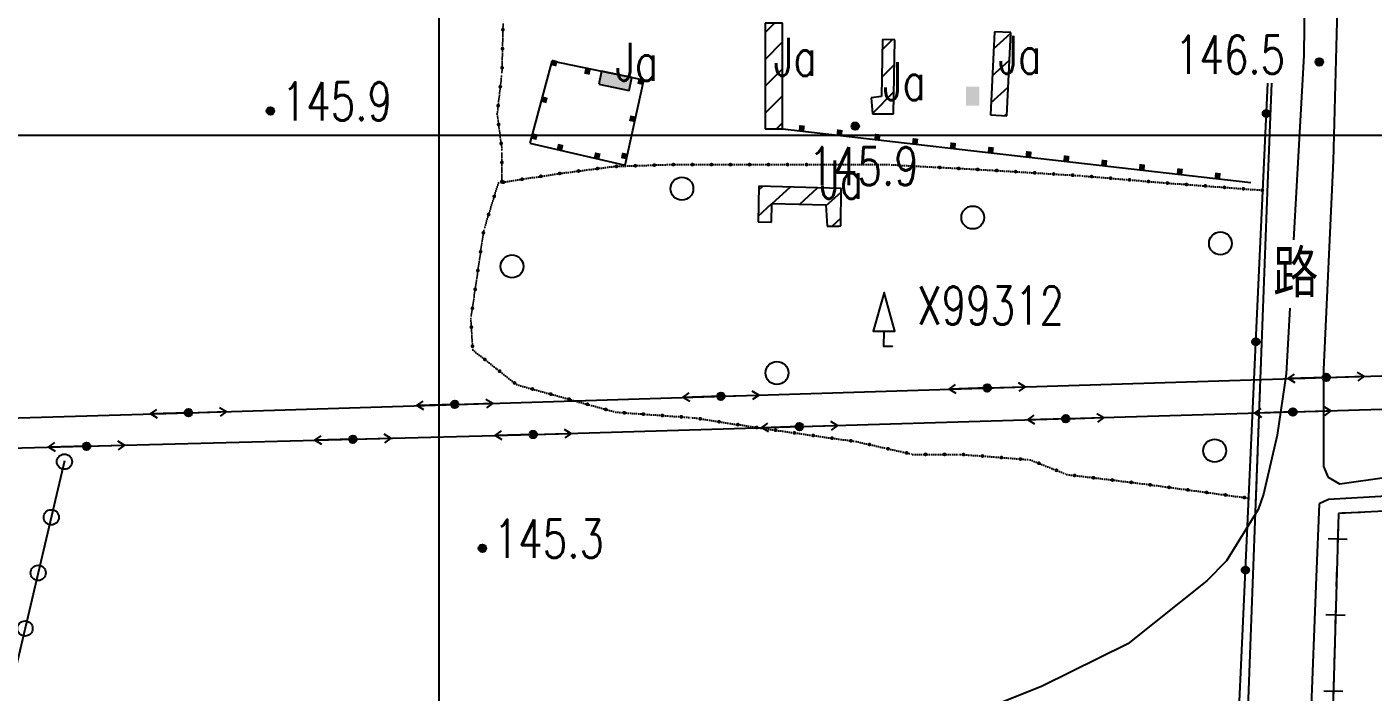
# Model space of a CAD drawing. Extents: x 408766 to 414302, y 5156573 to 5161925.
# Drawn here: x 412783 to 413491, y 5160708 to 5161057 of the extents above; entities that cross this region are included whole.
import ezdxf

# ---------------------------------------------------------------- set-up
doc = ezdxf.new("R2010")
doc.units = 0
doc.header["$LTSCALE"] = 1000
for name, pattern in [('0001', [0.5, 0.5, 0]), ('0004', [0.5, 0.5, 0]), ('5130', [1, 1, 0]), ('5310', [1, 1, 0]), ('5320', [0.0018, 0.0013, -0.0005]), ('5400', [1, 1, 0]), ('5500', [1, 1, 0]), ('8111', [1, 1, 0]), ('9100', [0.001, 0, -0.001]), ('9315', [1, 1, 0]), ('9995', [0.001, 0, -0.001])]:
    doc.linetypes.add(name, pattern=pattern)
doc.layers.get('0').update_dxf_attribs({"linetype": 'CONTINUOUS'})
for name, color, linetype in [('0001', 1, 'CONTINUOUS'), ('0001ADD', 1, 'CONTINUOUS'), ('0001BAK', 1, 'CONTINUOUS'), ('0002', 2, 'CONTINUOUS'), ('0002ADD', 2, 'CONTINUOUS'), ('0005ADD', 5, 'CONTINUOUS'), ('0005BAK', 5, 'CONTINUOUS'), ('0006', 6, 'CONTINUOUS'), ('0007', 7, 'CONTINUOUS'), ('0009', 9, 'CONTINUOUS'), ('0010', 10, 'CONTINUOUS'), ('0010ADD', 10, 'CONTINUOUS'), ('0011ADD', 11, 'CONTINUOUS'), ('0011BAK', 11, 'CONTINUOUS'), ('0012', 12, 'CONTINUOUS'), ('0013', 13, 'CONTINUOUS'), ('0015', 15, 'CONTINUOUS'), ('0017', 85, 'CONTINUOUS')]:
    doc.layers.add(name, color=color, linetype=linetype)
doc.styles.add('CADSLDXJ', font='romanc', dxfattribs={"bigfont": 'cadsldxj'})
doc.styles.add('SIMPLEX', font='simplex.shx', dxfattribs={"width": 0.75, "height": 20})
doc.styles.add('XDX', font='simplex.shx', dxfattribs={"height": 20, "bigfont": 'xdx.shx'})
pattern_1 = [(45, (0, 0), (-7.071067812, 7.071067812), [])]

# ---------------------------------------------------------------- blocks, each defined once
blk = doc.blocks.new('8140')
for radius in [0.0002, 0.000141, 0.0000832, 0.0000301]:
    blk.add_circle((0, 0), radius)
at = {"flags": 1}
blk.add_attdef('8140', (0, 0), '', height=0.0000001, dxfattribs=at)
blk = doc.blocks.new('9315')
blk.add_circle((0, 0), 0.0004)
at = {"flags": 1}
blk.add_attdef('9315', (0, 0), '', height=0.00000001, dxfattribs=at)
blk = doc.blocks.new('5131')
for points in [[(-0.001638, -0.000233), (-0.002, 0), (-0.001658, 0.000229)], [(0, 0), (-0.002, 0)]]:
    blk.add_lwpolyline(points)
at = {"flags": 1}
blk.add_attdef('5131', (0, 0), '', height=0.0000000001, dxfattribs=at)
blk = doc.blocks.new('5130')
blk.add_hatch(color=256).paths.add_polyline_path([(0.0002, 0, 1), (-0.0002, 0, 1)])
for points in [[(0, 0), (0.002, 0)], [(0.001638, 0.000233), (0.002, 0), (0.001658, -0.000229)]]:
    blk.add_lwpolyline(points)
blk.add_circle((0, 0), 0.0002)
at = {"flags": 1}
blk.add_attdef('5130', (0, 0), '', height=0.000001, dxfattribs=at)
blk = doc.blocks.new('9310')
blk.add_circle((0, 0), 0.0006)
blk = doc.blocks.new('9312')
blk.add_lwpolyline([(0.000455, 0), (0.000455, 0), (0, 0), (0.000003, 0.000802), (0.000566, 0.000802), (0.000007, 0.002829), (-0.000559, 0.000802), (0.000003, 0.000802)])
blk = doc.blocks.new('2111')
h = blk.add_hatch(color=256)
h.paths.add_polyline_path([(0.0005, 0.00035), (-0.0005, 0.00035), (-0.0005, -0.00035), (0.0005, -0.00035)])
h.paths.add_polyline_path([(0, 0), (0, 0), (0, 0), (0, 0)], flags=24)
blk.add_line((0.0005, -0.00035), (0.0005, -0.00035))
at = {"style": 'CADSLDXJ', "flags": 1}
blk.add_attdef('2111', (0, 0), '', height=0.00000001, dxfattribs=at)
blk = doc.blocks.new('9100')
blk.add_hatch(color=256).paths.add_polyline_path([(0.0001, 0, 1), (-0.0001, 0, 1)])

msp = doc.modelspace()

# ---------------------------------------------------------------- hatches: boundary and pattern name
at = {"layer": '0001ADD', "linetype": '0001'}
h = msp.add_hatch(dxfattribs=at)
h.set_pattern_fill('U', color=256, scale=10, angle=45, style=0, pattern_type=0)
h.set_pattern_definition(pattern_1)
h.paths.add_polyline_path([(413171.3, 5161003.29), (413180.47, 5161003.29), (413180.47, 5161058.81), (413171.3, 5161058.81)])
h = msp.add_hatch(dxfattribs=at)
h.set_pattern_fill('U', color=256, scale=10, angle=42.26065, style=0, pattern_type=0)
h.set_pattern_definition([(42.26065314, (-246184.82, 25649.926), (-6.725044263, 7.400931), [])])
h.paths.add_polyline_path([(413289.73, 5161010.61), (413298.32, 5161010.2), (413300.41, 5161053.85), (413291.82, 5161054.26)])
h = msp.add_hatch(dxfattribs=at)
h.set_pattern_fill('U', color=256, scale=10, angle=45, style=0, pattern_type=0)
h.set_pattern_definition(pattern_1)
h.paths.add_polyline_path([(413227.82, 5161011.11), (413238.84, 5161011.11), (413239.52, 5161050.01), (413232.99, 5161050.23), (413232.54, 5161020.33), (413227.14, 5161019.66)])
msp.add_hatch(color=256, dxfattribs=at).paths.add_polyline_path([(413083.96, 5161026.73), (413099.86, 5161023.46), (413101.27, 5161030.31), (413085.37, 5161033.58)])
h = msp.add_hatch(dxfattribs=at)
h.set_pattern_fill('U', color=256, scale=10, angle=42.27691, style=0, pattern_type=0)
h.set_pattern_definition([(42.27691356, (0, 0), (-6.72714436, 7.399022149), [])])
h.paths.add_polyline_path([(413167.64, 5160954.55), (413174.6, 5160954.22), (413174.93, 5160964.14), (413203.23, 5160963.48), (413203.9, 5160952.24), (413210.02, 5160952.24), (413211.18, 5160952.4), (413211.35, 5160971.91), (413167.98, 5160973.23)])
at = {"layer": '0005ADD', "linetype": '5310'}
h = msp.add_hatch(color=256, dxfattribs=at)
edge = h.paths.add_edge_path()
edge.add_arc((413434.73, 5161011.35), 1.9, 0, 360)
h = msp.add_hatch(color=256, dxfattribs=at)
edge = h.paths.add_edge_path()
edge.add_arc((413429.22, 5160891.48), 1.9, 0, 360)
h = msp.add_hatch(color=256, dxfattribs=at)
edge = h.paths.add_edge_path()
edge.add_arc((413423.76, 5160771.6), 1.9, 0, 360)

# ---------------------------------------------------------------- linework, layer by layer
at = {"layer": '0001', "linetype": '0001'}
for points in [[(413171.3, 5161003.29), (413180.47, 5161003.29), (413180.47, 5161058.81), (413171.3, 5161058.81)], [(413289.73, 5161010.61), (413298.32, 5161010.2), (413300.41, 5161053.85), (413291.82, 5161054.26)], [(413227.82, 5161011.11), (413238.84, 5161011.11), (413239.52, 5161050.01), (413232.99, 5161050.23), (413232.54, 5161020.33), (413227.14, 5161019.66)], [(413083.96, 5161026.73), (413099.86, 5161023.46), (413101.27, 5161030.31), (413085.37, 5161033.58)], [(413167.64, 5160954.55), (413174.6, 5160954.22), (413174.93, 5160964.14), (413203.23, 5160963.48), (413203.9, 5160952.24), (413210.02, 5160952.24), (413211.18, 5160952.4), (413211.35, 5160971.91), (413167.98, 5160973.23)]]:
    msp.add_lwpolyline(points, close=True, dxfattribs=at)
at = {"layer": '0001BAK', "linetype": '9995'}
msp.add_lwpolyline([(413433.14, 5160971.03), (413382.04, 5160974.88), (413336.73, 5160978.73), (413289.49, 5160981.62), (413236.47, 5160984.51), (413181.52, 5160984.51), (413119.82, 5160984.51), (413091.86, 5160983.55), (413061.97, 5160979.7), (413031.12, 5160974.88), (413023.41, 5160949.85), (413016.66, 5160903.63), (413017.63, 5160887.26), (413040.77, 5160868.96), (413092.82, 5160854.52), (413133.31, 5160851.63), (413170.91, 5160845.85), (413219.12, 5160839.11), (413249, 5160832.37), (413274.07, 5160832.37), (413310.7, 5160829.48), (413329.98, 5160821.78), (413369.51, 5160816.97), (413426.39, 5160809.26)], dxfattribs=at)
at = {"layer": '0002', "linetype": '5130'}
for points in [[(412246.56, 5160963.14), (412254.9, 5160822), (413049.44, 5160842.79), (413448.68, 5160854.62), (413764.66, 5160864.09)], [(412262.28, 5160964.92), (412271.53, 5160836.44), (412868.25, 5160854.21), (413466.22, 5160872.77), (413764.91, 5160881.73)]]:
    msp.add_lwpolyline(points, dxfattribs=at)
at = {"layer": '0005ADD', "linetype": '5310'}
msp.add_lwpolyline([(413403.48, 5160321.07), (413403.5, 5160321.52), (413411.21, 5160490.72), (413422.01, 5160733.15), (413429.72, 5160902.49), (413435.46, 5161027.25)], dxfattribs=at)
at = {"layer": '0005ADD', "linetype": '5500'}
for points in [[(413484.33, 5160801.9), (413474.35, 5160801.4)], [(413472.39, 5160793.03), (413472.11, 5160783.04)], [(413467.25, 5160788.18), (413477.25, 5160787.89)], [(413471.82, 5160773.04), (413471.54, 5160763.05)], [(413466.11, 5160748.19), (413476.11, 5160747.91)], [(413471.25, 5160753.05), (413470.97, 5160743.05)], [(413470.68, 5160733.06), (413470.4, 5160723.06)], [(413470.11, 5160713.07), (413469.82, 5160703.07)], [(413464.97, 5160708.21), (413474.97, 5160707.93)]]:
    msp.add_lwpolyline(points, dxfattribs=at)
at = {"layer": '0005ADD', "linetype": '5310'}
for centre in [(413434.73, 5161011.35), (413429.22, 5160891.48), (413423.76, 5160771.6)]:
    msp.add_circle(centre, 1.9, dxfattribs=at)
at = {"layer": '0005BAK', "linetype": '9315'}
msp.add_lwpolyline([(412803.16, 5160829), (412768.12, 5160680.78), (412737.08, 5160564.81), (412716.47, 5160477.32), (412687.62, 5160357.93)], dxfattribs=at)
at = {"layer": '0005BAK', "linetype": '5500'}
msp.add_lwpolyline([(413763.98, 5160816.06), (413472.63, 5160801.31), (413465.65, 5160556.82), (413458.24, 5160407.82), (413455.16, 5160333.39), (413669.35, 5160324.14)], dxfattribs=at)
at = {"layer": '0006', "linetype": '0004'}
for points in [[(413764.3, 5160838.79), (413644.25, 5160828.62), (413498.07, 5160820.13), (413473.43, 5160816.73), (413467.48, 5160820.13), (413464.93, 5160826.07), (413464.93, 5160877), (413470.03, 5160986.5), (413476.64, 5161227.46), (413485.14, 5161433.47), (413486.71, 5161473.44)], [(413409.29, 5160321.07), (413418.15, 5160528.71), (413425.11, 5160694.51), (413435.49, 5160974.64), (413437.71, 5161027.25)], [(413764.15, 5160828.56), (413622.52, 5160817.89), (413467.46, 5160808.61), (413462.46, 5160806.47), (413461.03, 5160767.93), (413450.86, 5160513.9), (413445.09, 5160332.66), (413447.23, 5160329.09), (413500.83, 5160327.67), (413665.9, 5160321.24), (413693.42, 5160321.96), (413715.57, 5160322.67), (413738.44, 5160321.96), (413744.15, 5160322.67), (413749.87, 5160324.81), (413753.13, 5160328.97)]]:
    msp.add_lwpolyline(points, dxfattribs=at)
at = {"layer": '0007', "linetype": '8111'}
for points in [[(413457.35, 5161100.44), (413454.8, 5161076.1), (413454.46, 5161041.85), (413449.12, 5160945.08)], [(413447.14, 5160909.08), (413445.24, 5160874.61), (413440.51, 5160842.39), (413433.29, 5160811.5), (413430.52, 5160803.33), (413413.9, 5160776.51), (413403.45, 5160766.02), (413361.91, 5160732.93), (413316.88, 5160710.72), (413281.59, 5160696.48)]]:
    msp.add_lwpolyline(points, dxfattribs=at)
at = {"layer": '0009', "linetype": '9995'}
msp.add_lwpolyline([(413429.35, 5160808.86), (413435.35, 5160970.86)], dxfattribs=at)
at = {"layer": '0010', "linetype": '5400'}
for points in [[(413107.64, 5161028.9), (413059.18, 5161038.79), (413047.58, 5160995.84), (413097.74, 5160984.26), (413107.64, 5161028.9)], [(413180.47, 5161003.29), (413290.14, 5160990.73), (413426.63, 5160975.19)]]:
    msp.add_lwpolyline(points, dxfattribs=at)
at = {"layer": '0010ADD', "linetype": '5400', "const_width": 3}
for points in [[(413059.04, 5161038.25), (413061.94, 5161037.47)], [(413078.24, 5161034.9), (413077.64, 5161031.96)], [(413107.39, 5161027.79), (413104.46, 5161028.44)], [(413053.82, 5161018.95), (413056.72, 5161018.16)], [(413103.06, 5161008.26), (413100.13, 5161008.91)], [(413048.61, 5160999.64), (413051.5, 5160998.86)], [(413190.41, 5161002.15), (413190.75, 5161005.13)], [(413210.28, 5160999.87), (413210.62, 5161002.85)], [(413230.15, 5160997.6), (413230.49, 5161000.58)], [(413063.24, 5160992.23), (413063.91, 5160995.15)], [(413250.02, 5160995.32), (413250.36, 5160998.3)], [(413269.89, 5160993.05), (413270.23, 5160996.03)], [(413289.76, 5160990.77), (413290.1, 5160993.75)], [(413082.72, 5160987.72), (413083.4, 5160990.65)], [(413098.73, 5160988.74), (413095.81, 5160989.38)], [(413309.63, 5160988.51), (413309.97, 5160991.49)], [(413329.5, 5160986.25), (413329.84, 5160989.23)], [(413349.37, 5160983.99), (413349.71, 5160986.97)], [(413369.24, 5160981.72), (413369.58, 5160984.7)], [(413389.11, 5160979.46), (413389.45, 5160982.44)], [(413408.99, 5160977.2), (413409.33, 5160980.18)]]:
    msp.add_lwpolyline(points, dxfattribs=at)
at = {"layer": '0011BAK', "linetype": '9100'}
msp.add_lwpolyline([(413032.99, 5160975.17), (413033.01, 5160992.5), (413030.51, 5161011.21), (413033.01, 5161033.03), (413033.63, 5161060.47), (413034.88, 5161081.67), (413034.86, 5161108.24)], dxfattribs=at)
at = {"layer": '0012'}
for p, q in [((413000, 5160155.24), (413000, 5161636.21)), ((408894.82, 5161000), (413846.61, 5161000))]:
    msp.add_line(p, q, dxfattribs=at)

# ---------------------------------------------------------------- block references
at = {"layer": '0001ADD', "linetype": '9995', "xscale": 10000, "yscale": 10000, "zscale": 10000}
for p in [(413063.36, 5160979.88), (413073.28, 5160981.15), (413083.2, 5160982.43), (413093.13, 5160983.59), (413103.12, 5160983.94), (413113.11, 5160984.28), (413123.11, 5160984.51), (413133.11, 5160984.51), (413143.11, 5160984.51), (413153.11, 5160984.51), (413163.11, 5160984.51), (413173.11, 5160984.51), (413183.11, 5160984.51), (413193.11, 5160984.51), (413263.07, 5160983.06), (413273.06, 5160982.52), (413283.04, 5160981.97), (413293.03, 5160981.41), (413303.01, 5160980.8), (413312.99, 5160980.19), (413322.97, 5160979.58), (413332.95, 5160978.97), (413033.72, 5160975.29), (413043.6, 5160976.83), (413053.48, 5160978.37), (413342.92, 5160978.21), (413352.89, 5160977.36), (413362.85, 5160976.51), (413372.81, 5160975.67), (413382.78, 5160974.83), (413392.75, 5160974.08), (413402.72, 5160973.32), (413412.69, 5160972.57), (413422.67, 5160971.82), (413028.95, 5160967.83), (413432.64, 5160971.07), (413026.01, 5160958.28), (413023.24, 5160948.68), (413021.8, 5160938.78), (413020.35, 5160928.89), (413018.91, 5160918.99), (413017.46, 5160909.1), (413016.93, 5160899.17), (413017.51, 5160889.18), (413023.96, 5160882.25), (413031.8, 5160876.05), (413039.65, 5160869.85), (413049.03, 5160866.67), (413058.67, 5160864), (413068.3, 5160861.32), (413077.94, 5160858.65), (413087.57, 5160855.98), (413097.36, 5160854.2), (413107.34, 5160853.48), (413117.31, 5160852.77), (413127.29, 5160852.06), (413137.23, 5160851.03), (413147.11, 5160849.51), (413156.99, 5160847.99), (413166.88, 5160846.47), (413176.77, 5160845.03), (413186.68, 5160843.65), (413196.58, 5160842.26), (413206.48, 5160840.88), (413216.39, 5160839.49), (413226.18, 5160837.52), (413235.94, 5160835.32), (413245.69, 5160833.12), (413255.61, 5160832.37), (413265.61, 5160832.37), (413275.61, 5160832.25), (413285.58, 5160831.47), (413295.54, 5160830.68), (413305.51, 5160829.89), (413315.16, 5160827.71), (413324.44, 5160824), (413333.99, 5160821.29), (413343.91, 5160820.08), (413353.84, 5160818.88), (413363.77, 5160817.67), (413373.69, 5160816.4), (413383.6, 5160815.06), (413393.5, 5160813.72), (413403.41, 5160812.38), (413413.32, 5160811.03), (413423.23, 5160809.69)]:
    msp.add_blockref('9100', p, dxfattribs=at)
at = {"layer": '0002ADD', "linetype": '5130', "xscale": 10000, "yscale": 10000, "zscale": 10000}
for name, p, rotation in [('5131', (413466.22, 5160872.77), 1.777111648373428), ('5130', (413466.22, 5160872.77), 1.718430239395265), ('5131', (413288.05, 5160867.24), 1.777111648373428), ('5130', (413288.05, 5160867.24), 1.777111648373428), ('5131', (413008.18, 5160858.56), 1.777111648373428), ('5130', (413008.18, 5160858.56), 1.777111648373428), ('5131', (413148.12, 5160862.9), 1.777111648373428), ('5130', (413148.12, 5160862.9), 1.777111648373428), ('5131', (412868.25, 5160854.21), 1.705734471808399), ('5130', (412868.25, 5160854.21), 1.777111648373428), ('5131', (413329.31, 5160851.08), 1.69744066232427), ('5130', (413329.31, 5160851.08), 1.69744066232427), ('5131', (413448.68, 5160854.62), 1.69744066232427), ('5130', (413448.68, 5160854.62), 1.716679908706055), ('5130', (413049.44, 5160842.79), 1.69744066232427), ('5131', (413189.38, 5160846.94), 1.69744066232427), ('5130', (413189.38, 5160846.94), 1.69744066232427), ('5131', (412814.71, 5160836.65), 1.498766469199438), ('5130', (412814.71, 5160836.65), 1.498766469199438), ('5131', (412954.66, 5160840.31), 1.498766469199438), ('5130', (412954.66, 5160840.31), 1.498766469199438), ('5131', (413049.44, 5160842.79), 1.498766469199438)]:
    msp.add_blockref(name, p, dxfattribs=dict(at, rotation=rotation))
at = {"layer": '0005ADD', "linetype": '9315', "xscale": 10000, "yscale": 10000, "zscale": 10000}
for p in [(412803.04, 5160828.51), (412796.14, 5160799.31), (412789.24, 5160770.12), (412782.34, 5160740.92)]:
    msp.add_blockref('9315', p, dxfattribs=at)
at = {"layer": '0011ADD', "linetype": '9100', "xscale": 10000, "yscale": 10000, "zscale": 10000}
for p in [(413033.52, 5161055.36), (413033.29, 5161045.36), (413033.06, 5161035.37), (413032.14, 5161025.42), (413031, 5161015.48), (413031.27, 5161005.56), (413032.59, 5160995.65), (413033, 5160985.67), (413032.99, 5160975.67)]:
    msp.add_blockref('9100', p, dxfattribs=at)
at = {"layer": '0015', "xscale": 10000, "yscale": 10000, "zscale": 10000}
for p in [(413462.61, 5161038.45, 146.5), (412911.32, 5161012.73, 145.9), (413218.72, 5161004.71, 145.9), (413022.74, 5160783.07, 145.3)]:
    msp.add_blockref('8140', p, dxfattribs=at)
at = {"layer": '0015', "linetype": '0001', "xscale": 10000, "yscale": 10000, "zscale": 10000, "rotation": 269.3251516019088}
msp.add_blockref('2111', (413280.39, 5161020.43), dxfattribs=at)
at = {"layer": '0015', "linetype": '5320', "xscale": 10000, "yscale": 10000, "zscale": 10000}
for name, p in [('9310', (413127.58, 5160971.87)), ('9310', (413280.46, 5160956.75)), ('9310', (413410.63, 5160943.14)), ('9310', (413038.28, 5160931.05)), ('9312', (413233.78, 5160889)), ('9310', (413177.53, 5160875.11)), ('9310', (413407.61, 5160834.29))]:
    msp.add_blockref(name, p, dxfattribs=at)

# ---------------------------------------------------------------- texts
at = {"layer": '0007', "style": 'SIMPLEX', "width": 0.75}
for s, p in [('146.5', (413386.73, 5161032.25, 146.5)), ('145.9', (412917.32, 5161007.73, 145.9)), ('145.9', (413194.17, 5160973.73, 145.9)), ('145.3', (413028.74, 5160778.07, 145.3))]:
    msp.add_text(s, height=20, dxfattribs=at).set_placement(p)
at = {"layer": '0013', "linetype": '0001', "style": 'XDX'}
msp.add_text('路', height=25, dxfattribs=at).set_placement((413438.3, 5160914.83))
at = {"layer": '0017', "linetype": '0001', "style": 'SIMPLEX', "width": 0.75}
for s, p in [('Ja', (413175.89, 5161031.05)), ('Ja', (413294, 5161032.18)), ('Ja', (413092.61, 5161028.52)), ('Ja', (413233.22, 5161018.31)), ('Ja', (413200.26, 5160966.62)), ('X99312', (413251.26, 5160900.53))]:
    msp.add_text(s, height=20, dxfattribs=at).set_placement(p)

doc.saveas('drawing.dxf')
